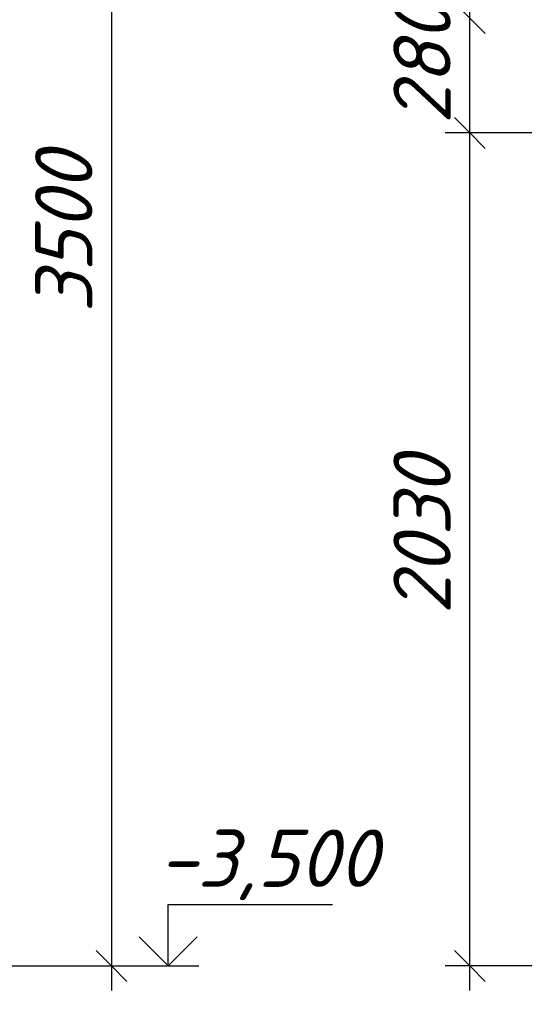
# Model space of a CAD drawing. Header units: millimetres. Extents: x -81576 to 1046824, y -248937 to 691537.
# Drawn here: x 81 to 2544, y 618720 to 623453 of the extents above; entities that cross this region are included whole.
import ezdxf

# ---------------------------------------------------------------- set-up
doc = ezdxf.new("R2010")
doc.units = ezdxf.units.MM
doc.layers.add('PDF _Геометрия', color=7, linetype='Continuous', true_color=0x1d1d1d)
doc.layers.add('PDF _Текст', color=7, linetype='Continuous')
doc.styles.add('PDF ISOCPEUR Italic', font='isocpeui.ttf')

msp = doc.modelspace()

# ---------------------------------------------------------------- linework, layer by layer
at = {"layer": 'PDF _Геометрия', "color": 7, "lineweight": 9}
for points in [[(2276.7, 618719.9), (2276.7, 622899.9), (2276.7, 623459.9), (2276.7, 629479.9), (2276.7, 630159.9)], [(530.2, 627159.9), (530.2, 625839.9), (530.2, 618719.9)], [(3131.9, 622899.9), (2276.7, 622899.9), (2156.7, 622899.9)], [(-210.8, 618839.9), (-20.7, 618839.9), (806.9, 618839.9), (806.9, 619139.9), (1606.9, 619139.9)], [(-49.9, 618839.9), (530.2, 618839.9), (650.2, 618839.9)], [(655.3, 618839.9), (955.3, 618839.9)], [(3131.9, 618839.9), (2276.7, 618839.9), (2156.7, 618839.9)]]:
    msp.add_lwpolyline(points, dxfattribs=at)
at = {"layer": 'PDF _Геометрия', "color": 7, "lineweight": 20}
for points in [[(2201.7, 623534.9), (2276.7, 623459.9), (2351.7, 623384.9)], [(2201.7, 622974.9), (2276.7, 622899.9), (2351.7, 622824.9)], [(665.5, 618981.3), (806.9, 618839.9), (948.3, 618981.3)], [(605.2, 618764.9), (530.2, 618839.9), (455.2, 618914.9)], [(2201.7, 618914.9), (2276.7, 618839.9), (2351.7, 618764.9)]]:
    msp.add_lwpolyline(points, dxfattribs=at)

# ---------------------------------------------------------------- texts
at = {"layer": 'PDF _Текст', "char_height": 279.4, "attachment_point": 4, "rotation": 90, "style": 'PDF ISOCPEUR Italic'}
for s, insert in [('280', (2043.9, 622942.9)), ('3500', (297.4, 622023.9)), ('2030', (2043.9, 620553.9))]:
    msp.add_mtext(s, dxfattribs=dict(at, insert=insert))
at = {"layer": 'PDF _Текст', "insert": (758.7, 619332.6), "char_height": 279.4, "attachment_point": 4, "style": 'PDF ISOCPEUR Italic'}
msp.add_mtext('-3,500', dxfattribs=at)

doc.saveas('drawing.dxf')
